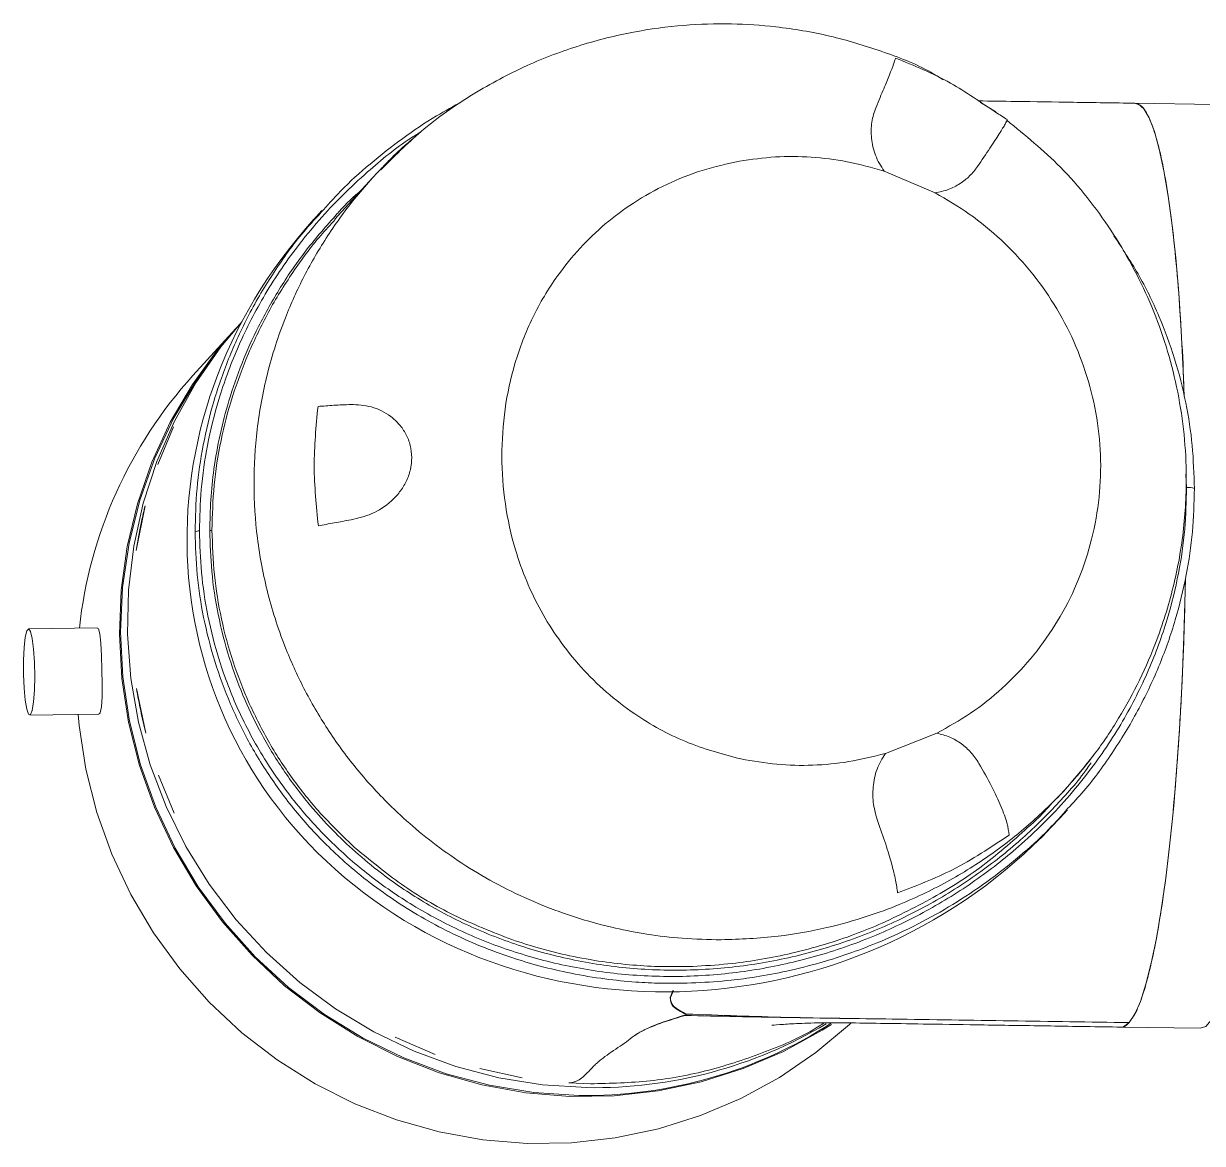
# Model space of a CAD drawing. Header units: millimetres. Extents: x 0 to 2067, y 0 to 841.
# Drawn here: x 1341.9 to 1437.6, y 560.3 to 651.2 of the extents above; entities that cross this region are included whole.
import ezdxf

# ---------------------------------------------------------------- set-up
doc = ezdxf.new("R2010")
doc.units = ezdxf.units.MM
doc.linetypes.add('SLD-实线', pattern=[0])

msp = doc.modelspace()

# ---------------------------------------------------------------- linework, layer by layer
at = {"color": 7, "linetype": 'SLD-实线', "lineweight": 15}
for p, q in [((1420.816, 644.073), (1419.563, 644.833)), ((1438.557, 644.667), (1432.109, 644.765)), ((1370.208, 638.706), (1367.159, 635.35)), ((1415.902, 637.485), (1411.744, 639.248)), ((1366.11, 636.054), (1365.461, 635.339)), ((1359.103, 626.481), (1355.635, 622.664)), ((1354.042, 618.496), (1352.783, 615.449)), ((1352.783, 615.449), (1354.042, 618.496)), ((1351.017, 608.472), (1351.751, 612.093)), ((1347.898, 602.179), (1342.285, 602.103)), ((1351.798, 593.62), (1351.045, 597.264)), ((1342.38, 595.103), (1347.993, 595.18)), ((1348.057, 595.214), (1347.988, 595.227)), ((1411.85, 591.988), (1416.016, 593.63)), ((1352.847, 590.232), (1354.121, 587.147)), ((1354.121, 587.147), (1352.847, 590.232)), ((1426.934, 589.628), (1426.637, 589.283)), ((1425.787, 588.348), (1426.637, 589.283)), ((1426.026, 586.752), (1426.63, 587.416)), ((1394.385, 572.184), (1394.444, 572.378)), ((1395.656, 570.774), (1395.586, 570.716)), ((1395.656, 570.774), (1395.677, 570.796)), ((1395.677, 570.796), (1395.697, 570.838)), ((1430.966, 569.774), (1437.414, 569.676)), ((1372.048, 568.952), (1375.29, 567.563)), ((1375.29, 567.563), (1372.048, 568.952)), ((1391.444, 569.075), (1391.735, 569.267)), ((1391.742, 569.267), (1391.445, 569.075)), ((1378.927, 566.407), (1382.372, 565.671)), ((1382.372, 565.671), (1378.927, 566.407)), ((1387.9, 565.175), (1386.144, 565.243))]:
    msp.add_line(p, q, dxfattribs=at)
at = {"color": 8, "linetype": 'SLD-实线', "lineweight": 15}
for p, q in [((1436.24, 614.661), (1436.294, 613.559)), ((1424.326, 586.821), (1425.297, 587.881)), ((1394.651, 572.743), (1394.391, 572.184)), ((1394.444, 572.378), (1394.6, 572.739))]:
    msp.add_line(p, q, dxfattribs=at)
at = {"color": 7, "linetype": 'SLD-实线', "lineweight": 15, "flags": 128}
for points in [[(1432.109, 644.765), (1432.367, 644.704), (1432.82, 644.314), (1433.26, 643.568), (1433.683, 642.471), (1434.086, 641.036), (1434.464, 639.276), (1434.814, 637.207), (1435.133, 634.85), (1435.417, 632.227), (1435.663, 629.365), (1435.87, 626.289), (1436.035, 623.03), (1436.114, 620.972)], [(1438.557, 644.667), (1438.801, 644.612), (1439.247, 644.242), (1439.681, 643.526), (1440.099, 642.47), (1440.498, 641.084), (1440.873, 639.382), (1441.221, 637.379), (1441.539, 635.095), (1441.824, 632.549), (1442.072, 629.766), (1442.283, 626.773), (1442.454, 623.596), (1442.583, 620.267), (1442.668, 616.815), (1442.711, 613.272), (1442.709, 609.673), (1442.663, 606.051), (1442.573, 602.439), (1442.441, 598.871), (1442.267, 595.381), (1442.052, 592), (1441.8, 588.762), (1441.513, 585.695), (1441.192, 582.829), (1440.842, 580.19), (1440.465, 577.803), (1440.064, 575.69), (1439.644, 573.871), (1439.209, 572.363), (1438.763, 571.18), (1438.309, 570.334), (1437.852, 569.831), (1437.414, 569.676)], [(1359.627, 627.057), (1357.905, 624.991), (1355.871, 622.069), (1354.132, 618.96), (1352.705, 615.693), (1351.603, 612.297), (1350.836, 608.806), (1350.412, 605.25), (1350.334, 601.665), (1350.604, 598.082), (1351.218, 594.536), (1352.171, 591.06), (1353.454, 587.685), (1355.056, 584.445), (1356.96, 581.368), (1359.15, 578.484), (1361.604, 575.819), (1364.301, 573.399), (1367.214, 571.245), (1370.318, 569.379), (1373.581, 567.818), (1376.975, 566.575), (1380.467, 565.663), (1384.025, 565.09), (1387.616, 564.862)], [(1407.472, 569.989), (1406.718, 569.515), (1403.59, 567.804), (1400.305, 566.406), (1396.894, 565.333), (1393.39, 564.596), (1389.825, 564.201), (1386.232, 564.152), (1382.645, 564.449), (1379.098, 565.09), (1375.623, 566.069), (1372.252, 567.377), (1369.019, 569.001), (1365.951, 570.927), (1363.079, 573.135), (1360.429, 575.607), (1358.026, 578.317), (1355.892, 581.242), (1354.047, 584.355), (1352.509, 587.625), (1351.291, 591.022), (1350.405, 594.515), (1349.86, 598.071), (1349.66, 601.657), (1349.807, 605.239), (1350.301, 608.784), (1351.136, 612.259), (1352.304, 615.631), (1353.795, 618.869), (1355.594, 621.943), (1357.686, 624.824), (1359.436, 626.843)], [(1357.144, 623.967), (1355.959, 622.311), (1354.095, 619.223), (1352.546, 615.961), (1351.328, 612.558), (1350.453, 609.046), (1349.928, 605.459), (1349.758, 601.832), (1349.946, 598.199), (1350.49, 594.596), (1351.383, 591.057), (1352.619, 587.617), (1354.184, 584.308), (1356.063, 581.162), (1358.24, 578.21), (1360.692, 575.479), (1363.396, 572.998), (1366.326, 570.788), (1369.453, 568.872), (1372.749, 567.268), (1376.18, 565.991), (1379.714, 565.055), (1383.317, 564.466), (1386.954, 564.233)], [(1436.216, 606.238), (1436.194, 605.131), (1436.09, 601.472), (1435.943, 597.869), (1435.753, 594.356), (1435.522, 590.968), (1435.253, 587.737), (1434.948, 584.694), (1434.611, 581.868), (1434.243, 579.287), (1433.85, 576.975), (1433.435, 574.956), (1433.001, 573.247), (1432.553, 571.866), (1432.095, 570.826), (1431.632, 570.137)], [(1342.442, 595.137), (1342.293, 595.167), (1342.148, 595.569), (1342.023, 596.301), (1341.932, 597.281), (1341.884, 598.405), (1341.885, 599.55), (1341.934, 600.593), (1342.026, 601.42), (1342.152, 601.941), (1342.297, 602.101), (1342.447, 601.882), (1342.583, 601.308), (1342.693, 600.44), (1342.763, 599.373), (1342.787, 598.223), (1342.762, 597.114), (1342.69, 596.166), (1342.579, 595.483), (1342.442, 595.137)], [(1347.894, 602.131), (1347.973, 602.111), (1348.075, 601.692), (1348.147, 600.933), (1348.2, 599.918), (1348.239, 598.766), (1348.262, 597.608), (1348.256, 596.569), (1348.207, 595.764), (1348.103, 595.287), (1348.057, 595.214), (1348.057, 595.214)], [(1346.309, 595.157), (1346.392, 594.254), (1346.938, 590.698), (1347.823, 587.205), (1349.041, 583.807), (1350.58, 580.537), (1352.424, 577.425), (1354.559, 574.5), (1356.962, 571.789), (1359.612, 569.318), (1362.484, 567.109), (1365.551, 565.184), (1368.785, 563.56), (1372.155, 562.252), (1375.63, 561.273), (1379.178, 560.632), (1382.765, 560.334), (1386.358, 560.383), (1389.923, 560.778), (1393.427, 561.516), (1396.837, 562.589), (1400.122, 563.987), (1403.251, 565.698), (1406.194, 567.705), (1408.925, 569.99), (1409.048, 570.105)], [(1394.385, 572.184), (1394.386, 572.184), (1394.386, 572.184), (1394.387, 572.184), (1394.388, 572.184), (1394.389, 572.184), (1394.39, 572.184), (1394.391, 572.184), (1394.391, 572.184)], [(1431.632, 570.137), (1431.168, 569.806), (1430.966, 569.774)]]:
    msp.add_lwpolyline(points, dxfattribs=at)
at = {"color": 7, "linetype": 'SLD-实线', "lineweight": 15}
for centre, radius, start, end in [((1382.61, 598.207), 36.412, 137.80264, 173.76912), ((1436.502, 612.565), 1.016, 64.94134, 101.80437), ((1356.12, 609.201), 0.844, 87.19131, 111.73959), ((1357.022, 610.503), 0.423, 267.20258, 291.72207), ((1387.565, 600.862), 36.634, 269.04519, 302.92241), ((1388.225, 601.612), 36.754, 269.0507, 300.81664), ((1391.796, 571.297), 2.031, 268.30398, 268.48401)]:
    msp.add_arc(centre, radius, start, end, dxfattribs=at)
msp.add_ellipse((1395.743, 611.046), major_axis=(38.596, 13.487), ratio=0.931862, start_param=2.098101, end_param=5.239693, dxfattribs=at)
for points, knots in [([(1416.55, 646.661), (1416.213, 646.872), (1414.644, 647.855), (1411.525, 649.026), (1407.33, 650.305), (1403.236, 650.996), (1399.267, 651.265), (1395.392, 651.145), (1391.288, 650.591), (1387.01, 649.526), (1382.629, 647.871), (1378.267, 645.536), (1374.233, 642.727), (1371.946, 640.42), (1370.884, 639.348)], [0, 0, 0, 0, 0.024023, 0.111766, 0.199393, 0.288769, 0.36135, 0.439155, 0.522272, 0.610776, 0.70472, 0.804129, 0.908968, 1, 1, 1, 1]), ([(1411.087, 644.45), (1411.306, 644.967), (1411.73, 645.963), (1412.203, 647.121), (1412.54, 647.994), (1412.627, 648.284), (1412.67, 648.427)], [0, 0, 0, 0, 0.259654, 0.500005, 0.75365, 1, 1, 1, 1]), ([(1412.67, 648.427), (1414.19, 647.811), (1417.059, 646.648), (1419.887, 644.615), (1421.427, 643.633), (1421.744, 643.431)], [0, 0, 0, 0, 0.472623, 0.891548, 1, 1, 1, 1]), ([(1366.026, 635.883), (1366.547, 636.474), (1367.788, 637.881), (1370.025, 639.884), (1372.624, 641.926), (1375.134, 643.62), (1376.798, 644.525), (1377.501, 644.908)], [0, 0, 0, 0, 0.1600299, 0.3805277, 0.6102551, 0.8352014, 1, 1, 1, 1]), ([(1411.744, 639.248), (1411.483, 639.669), (1410.963, 640.51), (1410.676, 641.917), (1410.688, 643.287), (1410.95, 644.052), (1411.087, 644.45)], [0, 0, 0, 0, 0.250455, 0.499867, 0.73988, 1, 1, 1, 1]), ([(1432.077, 644.764), (1430.421, 644.789), (1427.193, 644.836), (1422.955, 644.899), (1420.378, 644.937), (1419.368, 644.952)], [0, 0, 0, 0, 0.3903947, 0.7610612, 1, 1, 1, 1]), ([(1432.077, 644.755), (1432.275, 644.708), (1432.678, 644.613), (1433.262, 643.664), (1433.824, 642.132), (1434.345, 639.991), (1434.82, 637.292), (1435.237, 634.079), (1435.593, 630.413), (1435.873, 626.332), (1436.043, 623.148), (1436.095, 621.281), (1436.103, 620.966)], [0, 0, 0, 0, 0.105885, 0.214896, 0.323652, 0.432893, 0.541609, 0.650667, 0.75977, 0.86842, 0.977798, 1, 1, 1, 1]), ([(1421.744, 643.431), (1421.707, 643.34), (1421.633, 643.157), (1421.127, 642.334), (1420.374, 641.174), (1419.675, 640.139), (1419.324, 639.619)], [0, 0, 0, 0, 0.2488204, 0.4999665, 0.7490003, 1, 1, 1, 1]), ([(1426.925, 589.636), (1427.574, 590.393), (1428.981, 592.035), (1430.833, 594.83), (1432.534, 597.932), (1434.101, 601.585), (1435.386, 605.793), (1436.189, 610.508), (1436.394, 616.011), (1435.621, 622.15), (1433.528, 628.652), (1430.318, 634.518), (1426.399, 639.548), (1423.202, 642.157), (1421.705, 643.378)], [0, 0, 0, 0, 0.0492314, 0.1067407, 0.1647027, 0.2232466, 0.3024221, 0.3818775, 0.4600853, 0.575009, 0.6872374, 0.7968037, 0.9048777, 1, 1, 1, 1]), ([(1400, 640.059), (1400.969, 640.199), (1402.898, 640.478), (1405.838, 640.438), (1408.809, 640.078), (1410.75, 639.529), (1411.744, 639.248)], [0, 0, 0, 0, 0.2477248, 0.4932736, 0.7404742, 1, 1, 1, 1]), ([(1370.208, 638.706), (1370.209, 638.707), (1370.41, 638.944), (1370.632, 639.162), (1370.853, 639.379)], [0, 0, 0, 0, 0.004247, 1, 1, 1, 1]), ([(1400.124, 591.539), (1398.605, 591.945), (1395.572, 592.756), (1391.955, 594.791), (1389.171, 596.921), (1387.094, 598.966), (1385.325, 601.185), (1383.854, 603.53), (1382.678, 605.962), (1381.647, 608.859), (1380.901, 612.253), (1380.63, 616.096), (1380.881, 619.931), (1381.704, 623.736), (1383.115, 627.407), (1384.973, 630.523), (1387.008, 633.031), (1389.075, 635.01), (1391.436, 636.76), (1394.071, 638.233), (1396.957, 639.397), (1398.982, 639.838), (1400, 640.059)], [0, 0, 0, 0, 0.069429, 0.138678, 0.181501, 0.224054, 0.266984, 0.306579, 0.346188, 0.386295, 0.442644, 0.499975, 0.557325, 0.613655, 0.673582, 0.732891, 0.77584, 0.818393, 0.861197, 0.907529, 0.953525, 1, 1, 1, 1]), ([(1419.324, 639.619), (1419.124, 639.358), (1418.737, 638.853), (1417.917, 638.217), (1416.977, 637.715), (1416.26, 637.562), (1415.902, 637.485)], [0, 0, 0, 0, 0.259209, 0.500477, 0.75055, 1, 1, 1, 1]), ([(1367.325, 635.772), (1367.384, 635.842), (1367.988, 636.561), (1368.692, 637.18), (1369.329, 637.738)], [0, 0, 0, 0, 0.09684, 1, 1, 1, 1]), ([(1415.902, 637.485), (1416.838, 636.938), (1418.733, 635.831), (1421.298, 633.705), (1423.618, 631.243), (1425.612, 628.47), (1427.226, 625.432), (1428.414, 622.186), (1429.152, 618.802), (1429.408, 615.353), (1429.171, 611.911), (1428.449, 608.549), (1427.278, 605.338), (1425.679, 602.349), (1423.699, 599.636), (1421.392, 597.244), (1418.838, 595.197), (1416.949, 594.148), (1416.016, 593.63)], [0, 0, 0, 0, 0.0596867, 0.1208785, 0.1827706, 0.2457049, 0.3086262, 0.3721235, 0.4363217, 0.5000226, 0.5636677, 0.6279313, 0.6914285, 0.7543537, 0.8172777, 0.8791796, 0.9403651, 1, 1, 1, 1]), ([(1430.399, 633.99), (1431.075, 632.978), (1432.454, 630.913), (1434.087, 627.551), (1435.389, 624.043), (1436.278, 620.517), (1436.825, 616.993), (1436.897, 614.653), (1436.932, 613.485)], [0, 0, 0, 0, 0.169101, 0.345127, 0.515323, 0.683145, 0.841917, 1, 1, 1, 1]), ([(1360.133, 624.453), (1359.675, 623.292), (1358.767, 620.989), (1357.861, 617.394), (1357.277, 613.763), (1357.211, 611.326), (1357.178, 610.11)], [0, 0, 0, 0, 0.252806, 0.501804, 0.751534, 1, 1, 1, 1]), ([(1365.788, 620.149), (1366.21, 620.184), (1367.043, 620.252), (1367.987, 620.289), (1368.453, 620.308)], [0, 0, 0, 0, 0.506746, 1, 1, 1, 1]), ([(1368.453, 620.308), (1369.009, 620.282), (1370.122, 620.231), (1371.497, 619.56), (1372.408, 618.715), (1372.953, 617.922), (1373.307, 617.006), (1373.435, 616.013), (1373.32, 615.006), (1372.976, 614.048), (1372.439, 613.188), (1371.533, 612.22), (1370.156, 611.342), (1369.037, 611.077), (1368.476, 610.945)], [0, 0, 0, 0, 0.124316, 0.248979, 0.311561, 0.37396, 0.436384, 0.49908, 0.561627, 0.624149, 0.686922, 0.749644, 0.874639, 1, 1, 1, 1]), ([(1365.813, 610.453), (1365.648, 612.071), (1365.317, 615.308), (1365.631, 618.535), (1365.788, 620.149)], [0, 0, 0, 0, 0.500001, 1, 1, 1, 1]), ([(1436.294, 613.559), (1436.267, 612.437), (1436.209, 610.117), (1435.683, 606.536), (1434.743, 602.699), (1433.258, 598.652), (1431.141, 594.472), (1428.827, 591.028), (1426.606, 588.318), (1424.703, 586.293), (1422.25, 584.011), (1419.109, 581.558), (1415.154, 579.103), (1410.819, 577.031), (1406.173, 575.423), (1401.306, 574.341), (1396.324, 573.828), (1391.341, 573.903), (1386.47, 574.559), (1381.817, 575.759), (1377.472, 577.45), (1373.506, 579.558), (1369.989, 581.986), (1366.891, 584.678), (1364.002, 587.811), (1361.411, 591.414), (1359.273, 595.407), (1357.768, 599.323), (1356.808, 603.076), (1356.263, 606.61), (1356.194, 608.925), (1356.161, 610.044)], [0, 0, 0, 0, 0.026999, 0.05583, 0.086525, 0.12131, 0.158471, 0.198052, 0.220135, 0.2423, 0.264654, 0.300632, 0.33825, 0.377305, 0.417521, 0.458554, 0.500008, 0.541464, 0.582496, 0.622712, 0.661767, 0.699384, 0.735362, 0.768812, 0.801948, 0.841534, 0.878695, 0.913475, 0.944174, 0.973003, 1, 1, 1, 1]), ([(1436.932, 613.485), (1436.903, 612.315), (1436.843, 609.969), (1436.315, 606.398), (1435.442, 602.797), (1434.163, 599.175), (1432.494, 595.606), (1430.415, 592.167), (1428.453, 589.44), (1427.087, 587.983), (1426.645, 587.511)], [0, 0, 0, 0, 0.123496, 0.247531, 0.378635, 0.511596, 0.649109, 0.79009, 0.932007, 1, 1, 1, 1]), ([(1351.751, 612.093), (1351.65, 611.671), (1351.462, 610.884), (1351.226, 609.681), (1351.088, 608.887), (1351.017, 608.472)], [0, 0, 0, 0, 0.3562609, 0.6639605, 1, 1, 1, 1]), ([(1368.476, 610.945), (1368.011, 610.865), (1367.067, 610.703), (1366.235, 610.537), (1365.813, 610.453)], [0, 0, 0, 0, 0.493257, 1, 1, 1, 1]), ([(1396.467, 573.365), (1395.516, 573.342), (1393.885, 573.302), (1391.422, 573.426), (1388.987, 573.671), (1386.391, 574.103), (1383.87, 574.691), (1380.543, 575.685), (1376.481, 577.341), (1371.852, 580.015), (1368.003, 583.015), (1364.891, 586.139), (1362.422, 589.223), (1360.338, 592.495), (1358.648, 595.916), (1357.352, 599.428), (1356.461, 602.953), (1355.914, 606.478), (1355.843, 608.818), (1355.807, 609.985)], [0, 0, 0, 0, 0.046716, 0.080082, 0.121393, 0.167371, 0.210033, 0.249381, 0.339352, 0.426869, 0.513734, 0.580071, 0.644014, 0.707535, 0.769493, 0.8294, 0.888471, 0.944357, 1, 1, 1, 1]), ([(1357.178, 610.11), (1357.217, 608.898), (1357.296, 606.468), (1357.898, 602.889), (1358.822, 599.375), (1359.742, 597.152), (1360.205, 596.033)], [0, 0, 0, 0, 0.248466, 0.498197, 0.747191, 1, 1, 1, 1]), ([(1436.204, 606.191), (1436.181, 605.03), (1436.126, 602.229), (1435.949, 597.865), (1435.689, 593.193), (1435.355, 588.761), (1434.957, 584.648), (1434.499, 580.918), (1433.991, 577.642), (1433.441, 574.87), (1432.858, 572.663), (1432.252, 571.004), (1431.839, 570.426), (1431.632, 570.137)], [0, 0, 0, 0, 0.066245, 0.159904, 0.253133, 0.346285, 0.439954, 0.532975, 0.626418, 0.719818, 0.812938, 0.906559, 1, 1, 1, 1]), ([(1351.045, 597.264), (1351.1, 596.961), (1351.209, 596.362), (1351.389, 595.445), (1351.577, 594.53), (1351.724, 593.923), (1351.798, 593.62)], [0, 0, 0, 0, 0.2531221, 0.5002957, 0.7504717, 1, 1, 1, 1]), ([(1360.205, 596.033), (1360.73, 594.954), (1361.792, 592.769), (1363.801, 589.753), (1366.097, 586.896), (1367.858, 585.217), (1368.754, 584.363)], [0, 0, 0, 0, 0.244814, 0.495857, 0.743443, 1, 1, 1, 1]), ([(1416.016, 593.63), (1416.375, 593.54), (1417.091, 593.361), (1418.032, 592.799), (1418.855, 592.074), (1419.245, 591.483), (1419.447, 591.177)], [0, 0, 0, 0, 0.249741, 0.4988, 0.740401, 1, 1, 1, 1]), ([(1411.85, 591.988), (1410.862, 591.739), (1408.928, 591.252), (1405.964, 590.983), (1403.024, 591.032), (1401.093, 591.37), (1400.124, 591.539)], [0, 0, 0, 0, 0.258586, 0.506113, 0.751997, 1, 1, 1, 1]), ([(1411.234, 586.456), (1411.096, 586.918), (1410.83, 587.807), (1410.809, 589.286), (1411.09, 590.74), (1411.596, 591.572), (1411.85, 591.988)], [0, 0, 0, 0, 0.259875, 0.499713, 0.749756, 1, 1, 1, 1]), ([(1419.447, 591.177), (1419.801, 590.549), (1420.506, 589.296), (1421.267, 587.653), (1421.778, 586.269), (1421.854, 585.663), (1421.892, 585.362)], [0, 0, 0, 0, 0.250999, 0.500035, 0.75118, 1, 1, 1, 1]), ([(1411.598, 578.208), (1413.182, 578.97), (1416.293, 580.466), (1420.577, 583.372), (1423.083, 585.678), (1424.326, 586.821)], [0, 0, 0, 0, 0.343543, 0.674584, 1, 1, 1, 1]), ([(1412.842, 580.668), (1412.798, 580.994), (1412.709, 581.658), (1412.366, 583.02), (1411.886, 584.616), (1411.457, 585.827), (1411.234, 586.456)], [0, 0, 0, 0, 0.246347, 0.499995, 0.740346, 1, 1, 1, 1]), ([(1421.892, 585.362), (1420.393, 584.363), (1417.551, 582.469), (1414.354, 581.246), (1412.842, 580.668)], [0, 0, 0, 0, 0.527376, 1, 1, 1, 1]), ([(1368.754, 584.363), (1370.002, 583.33), (1372.519, 581.246), (1376.818, 578.719), (1379.935, 577.499), (1381.523, 576.877)], [0, 0, 0, 0, 0.325418, 0.656457, 1, 1, 1, 1]), ([(1396.568, 574.716), (1397.52, 574.777), (1399.265, 574.888), (1401.823, 575.26), (1404.326, 575.762), (1406.857, 576.441), (1409.317, 577.258), (1410.858, 577.9), (1411.598, 578.208)], [0, 0, 0, 0, 0.185901, 0.340691, 0.501536, 0.680136, 0.846293, 1, 1, 1, 1]), ([(1381.523, 576.877), (1382.265, 576.635), (1383.808, 576.129), (1386.271, 575.53), (1388.807, 575.075), (1391.315, 574.795), (1393.874, 574.65), (1395.618, 574.693), (1396.568, 574.716)], [0, 0, 0, 0, 0.153706, 0.319861, 0.498465, 0.659673, 0.814548, 1, 1, 1, 1]), ([(1395.677, 570.796), (1395.261, 571.006), (1394.428, 571.425), (1394.399, 571.93), (1394.385, 572.184)], [0, 0, 0, 0, 0.499726, 1, 1, 1, 1]), ([(1395.697, 570.838), (1395.286, 571.041), (1394.46, 571.449), (1394.414, 571.938), (1394.391, 572.184)], [0, 0, 0, 0, 0.498157, 1, 1, 1, 1]), ([(1391.735, 569.267), (1392.201, 569.51), (1393.13, 569.997), (1394.814, 570.515), (1395.656, 570.774)], [0, 0, 0, 0, 0.50017, 1, 1, 1, 1]), ([(1395.586, 570.716), (1394.766, 570.469), (1393.119, 569.973), (1392.202, 569.503), (1391.742, 569.267)], [0, 0, 0, 0, 0.497989, 1, 1, 1, 1]), ([(1412.412, 570.43), (1409.563, 570.468), (1403.973, 570.544), (1398.345, 570.659), (1395.586, 570.716)], [0, 0, 0, 0, 0.509692, 1, 1, 1, 1]), ([(1412.412, 570.43), (1409.558, 570.463), (1403.957, 570.527), (1398.414, 570.736), (1395.697, 570.838)], [0, 0, 0, 0, 0.509692, 1, 1, 1, 1]), ([(1431.632, 570.137), (1428.429, 570.186), (1422.023, 570.284), (1415.616, 570.381), (1412.412, 570.43)], [0, 0, 0, 0, 0.500001, 1, 1, 1, 1]), ([(1387.9, 565.175), (1389.523, 565.212), (1392.768, 565.287), (1397.559, 566.188), (1402.147, 567.718), (1405.279, 569.064), (1406.752, 570.037), (1406.883, 570.124)], [0, 0, 0, 0, 0.244026, 0.488052, 0.732077, 0.976102, 1, 1, 1, 1]), ([(1402.629, 569.922), (1402.639, 569.921), (1402.672, 569.919), (1403.264, 569.98), (1404.205, 570.041), (1405.048, 570.083), (1406.056, 570.115), (1407.415, 570.136), (1409.366, 570.115), (1412.078, 570.07), (1415.672, 570.016), (1420.159, 569.946), (1425.369, 569.864), (1429.08, 569.805), (1430.998, 569.775)], [0, 0, 0, 0, 0.03697, 0.123313, 0.159754, 0.194294, 0.229859, 0.267464, 0.32492, 0.407432, 0.517866, 0.656218, 0.822314, 1, 1, 1, 1]), ([(1430.998, 569.783), (1431.003, 569.78), (1431.212, 569.681), (1431.425, 569.912), (1431.632, 570.137)], [0, 0, 0, 0, 0.025094, 1, 1, 1, 1]), ([(1386.144, 565.243), (1386.23, 565.254), (1386.421, 565.278), (1386.891, 565.409), (1387.226, 565.652), (1387.6, 566.005), (1387.899, 566.33), (1388.193, 566.63), (1388.465, 566.884), (1388.856, 567.219), (1389.407, 567.626), (1390.139, 568.106), (1390.836, 568.589), (1391.241, 568.913), (1391.444, 569.075)], [0, 0, 0, 0, 0.014053, 0.031175, 0.117874, 0.202234, 0.303732, 0.366416, 0.432627, 0.499952, 0.624947, 0.749973, 0.874998, 1, 1, 1, 1])]:
    msp.add_open_spline(points, degree=3, knots=knots, dxfattribs=at)
at = {"color": 8, "linetype": 'SLD-实线', "lineweight": 15}
for points, knots in [([(1356.161, 610.044), (1356.189, 611.166), (1356.246, 613.487), (1356.772, 617.067), (1357.713, 620.904), (1359.198, 624.951), (1361.315, 629.131), (1363.628, 632.575), (1365.85, 635.284), (1367.751, 637.313), (1370.213, 639.578), (1372.318, 641.325), (1373.839, 642.253), (1374.093, 642.408)], [0, 0, 0, 0, 0.087701, 0.181354, 0.281059, 0.394052, 0.514762, 0.643334, 0.715068, 0.787065, 0.85968, 0.976547, 1, 1, 1, 1]), ([(1370.853, 639.379), (1371.106, 639.646), (1371.794, 640.375), (1372.845, 641.358), (1373.668, 642.043), (1374.002, 642.322)], [0, 0, 0, 0, 0.256059, 0.697534, 1, 1, 1, 1]), ([(1398.517, 576.862), (1397.463, 576.884), (1395.447, 576.927), (1392.579, 577.277), (1390.014, 577.764), (1387.753, 578.349), (1385.792, 578.977), (1383.588, 579.807), (1381.127, 580.923), (1378.428, 582.428), (1375.969, 584.067), (1373.749, 585.805), (1371.395, 587.942), (1368.989, 590.555), (1366.652, 593.712), (1364.711, 597), (1362.997, 600.727), (1361.642, 604.879), (1360.786, 609.398), (1360.502, 613.867), (1360.763, 618.341), (1361.596, 622.871), (1362.93, 627.038), (1364.625, 630.781), (1366.217, 633.518), (1367.687, 635.642), (1368.89, 637.21), (1369.767, 638.206), (1370.208, 638.706)], [0, 0, 0, 0, 0.0365, 0.069825, 0.099975, 0.126949, 0.150747, 0.171367, 0.208649, 0.244393, 0.278602, 0.311275, 0.342414, 0.389236, 0.434835, 0.479217, 0.522385, 0.578048, 0.631582, 0.683001, 0.734416, 0.787947, 0.84361, 0.886778, 0.931161, 0.953817, 0.976778, 1, 1, 1, 1]), ([(1355.807, 609.985), (1355.837, 611.155), (1355.896, 613.501), (1356.425, 617.072), (1357.298, 620.673), (1358.576, 624.296), (1360.245, 627.864), (1362.325, 631.303), (1364.264, 634.004), (1365.607, 635.436), (1366.026, 635.883)], [0, 0, 0, 0, 0.123942, 0.248426, 0.380003, 0.513444, 0.651453, 0.792943, 0.935372, 1, 1, 1, 1]), ([(1357.001, 610.081), (1357.016, 610.911), (1357.045, 612.573), (1357.323, 615.172), (1357.801, 617.864), (1358.553, 620.748), (1359.583, 623.692), (1360.972, 626.782), (1362.713, 629.863), (1364.823, 632.944), (1366.48, 634.817), (1367.325, 635.772)], [0, 0, 0, 0, 0.0884288, 0.17692, 0.2772325, 0.37786, 0.4917137, 0.6062063, 0.7350664, 0.8649554, 1, 1, 1, 1]), ([(1367.193, 635.318), (1366.791, 634.892), (1365.535, 633.558), (1363.702, 631.043), (1361.701, 627.857), (1360.651, 625.578), (1360.133, 624.453)], [0, 0, 0, 0, 0.135484, 0.423392, 0.715314, 1, 1, 1, 1]), ([(1428.55, 591.229), (1428.446, 591.077), (1427.568, 589.796), (1425.608, 587.606), (1422.59, 584.664), (1419.125, 581.969), (1415.223, 579.544), (1410.944, 577.5), (1406.359, 575.912), (1401.556, 574.844), (1396.64, 574.338), (1391.721, 574.413), (1386.914, 575.059), (1382.322, 576.244), (1378.034, 577.913), (1374.119, 579.993), (1371.008, 582.141), (1368.576, 584.181), (1366.688, 586.014), (1364.741, 588.205), (1362.809, 590.8), (1361.058, 593.732), (1359.652, 596.699), (1358.5, 599.841), (1357.639, 603.204), (1357.102, 606.691), (1357.034, 608.976), (1357.001, 610.081)], [0, 0, 0, 0, 0.0055284, 0.0466174, 0.088096, 0.132709, 0.179356, 0.2277849, 0.2776527, 0.3285342, 0.3799394, 0.4313443, 0.4822259, 0.5320939, 0.580523, 0.6271696, 0.6717827, 0.6995033, 0.7269878, 0.7543716, 0.791254, 0.827857, 0.8603663, 0.8927076, 0.9307693, 0.9665205, 1, 1, 1, 1]), ([(1428.787, 591.894), (1428.51, 591.525), (1427.923, 590.745), (1427.275, 590.014), (1426.934, 589.628)], [0, 0, 0, 0, 0.4723594, 1, 1, 1, 1]), ([(1426.637, 589.283), (1426.636, 589.282), (1426.191, 588.771), (1425.266, 587.836), (1423.835, 586.483), (1422.327, 585.209), (1420.7, 583.974), (1418.95, 582.793), (1417.078, 581.677), (1415.083, 580.639), (1412.846, 579.643), (1410.188, 578.663), (1406.912, 577.754), (1402.95, 577.026), (1400.063, 576.919), (1398.517, 576.862)], [0, 0, 0, 0, 0.000127, 0.064536, 0.124871, 0.18735, 0.251973, 0.31874, 0.387652, 0.45871, 0.531914, 0.619656, 0.726922, 0.853706, 1, 1, 1, 1]), ([(1426.645, 587.511), (1426.145, 586.946), (1424.927, 585.565), (1422.714, 583.588), (1420.118, 581.539), (1417.361, 579.709), (1414.461, 578.08), (1411.702, 576.798), (1409.055, 575.778), (1406.539, 574.972), (1403.945, 574.316), (1401.512, 573.861), (1399.05, 573.525), (1397.419, 573.424), (1396.467, 573.365)], [0, 0, 0, 0, 0.064966, 0.158543, 0.256039, 0.351506, 0.446102, 0.546214, 0.617814, 0.695443, 0.779107, 0.854278, 0.914991, 1, 1, 1, 1])]:
    msp.add_open_spline(points, degree=3, knots=knots, dxfattribs=at)

doc.saveas('drawing.dxf')
